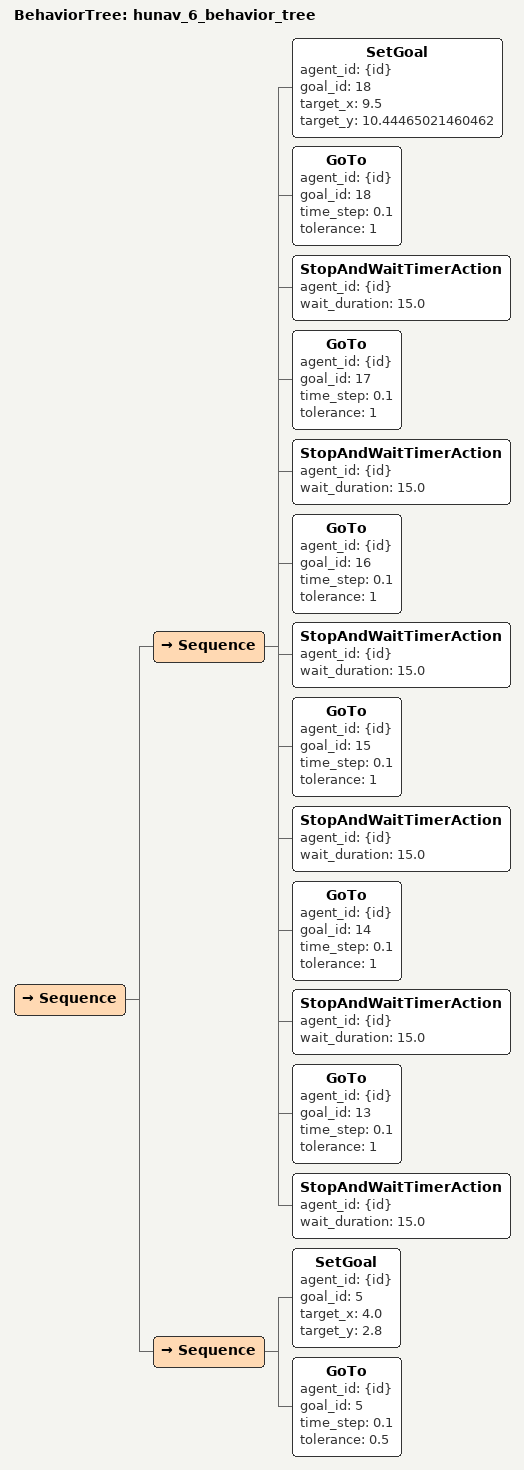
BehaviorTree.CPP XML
<?xml version='1.0' encoding='UTF-8'?>
<root main_tree_to_execute="hunav_6_behavior_tree" BTCPP_format="4">
    <include ros_pkg="arena_simulation_setup" path="configs/hunav/behavior_trees/BTRegularNav.xml" />
    <BehaviorTree ID="hunav_6_behavior_tree">
        <Sequence>
            <Sequence>
                <SetGoal agent_id="{id}" goal_id="18" target_x="9.5" target_y="10.44465021460462" />
                <GoTo agent_id="{id}" goal_id="18" time_step="0.1" tolerance="1" />
                <StopAndWaitTimerAction agent_id="{id}" wait_duration="15.0" />
                <GoTo agent_id="{id}" goal_id="17" time_step="0.1" tolerance="1" />
                <StopAndWaitTimerAction agent_id="{id}" wait_duration="15.0" />
                <GoTo agent_id="{id}" goal_id="16" time_step="0.1" tolerance="1" />
                <StopAndWaitTimerAction agent_id="{id}" wait_duration="15.0" />
                <GoTo agent_id="{id}" goal_id="15" time_step="0.1" tolerance="1" />
                <StopAndWaitTimerAction agent_id="{id}" wait_duration="15.0" />
                <GoTo agent_id="{id}" goal_id="14" time_step="0.1" tolerance="1" />
                <StopAndWaitTimerAction agent_id="{id}" wait_duration="15.0" />
                <GoTo agent_id="{id}" goal_id="13" time_step="0.1" tolerance="1" />
                <StopAndWaitTimerAction agent_id="{id}" wait_duration="15.0" />
            </Sequence>
            <Sequence>
                <SetGoal agent_id="{id}" goal_id="5" target_x="4.0" target_y="2.8" />
                <GoTo agent_id="{id}" goal_id="5" time_step="0.1" tolerance="0.5" />
            </Sequence>
        </Sequence>
    </BehaviorTree>
</root>
